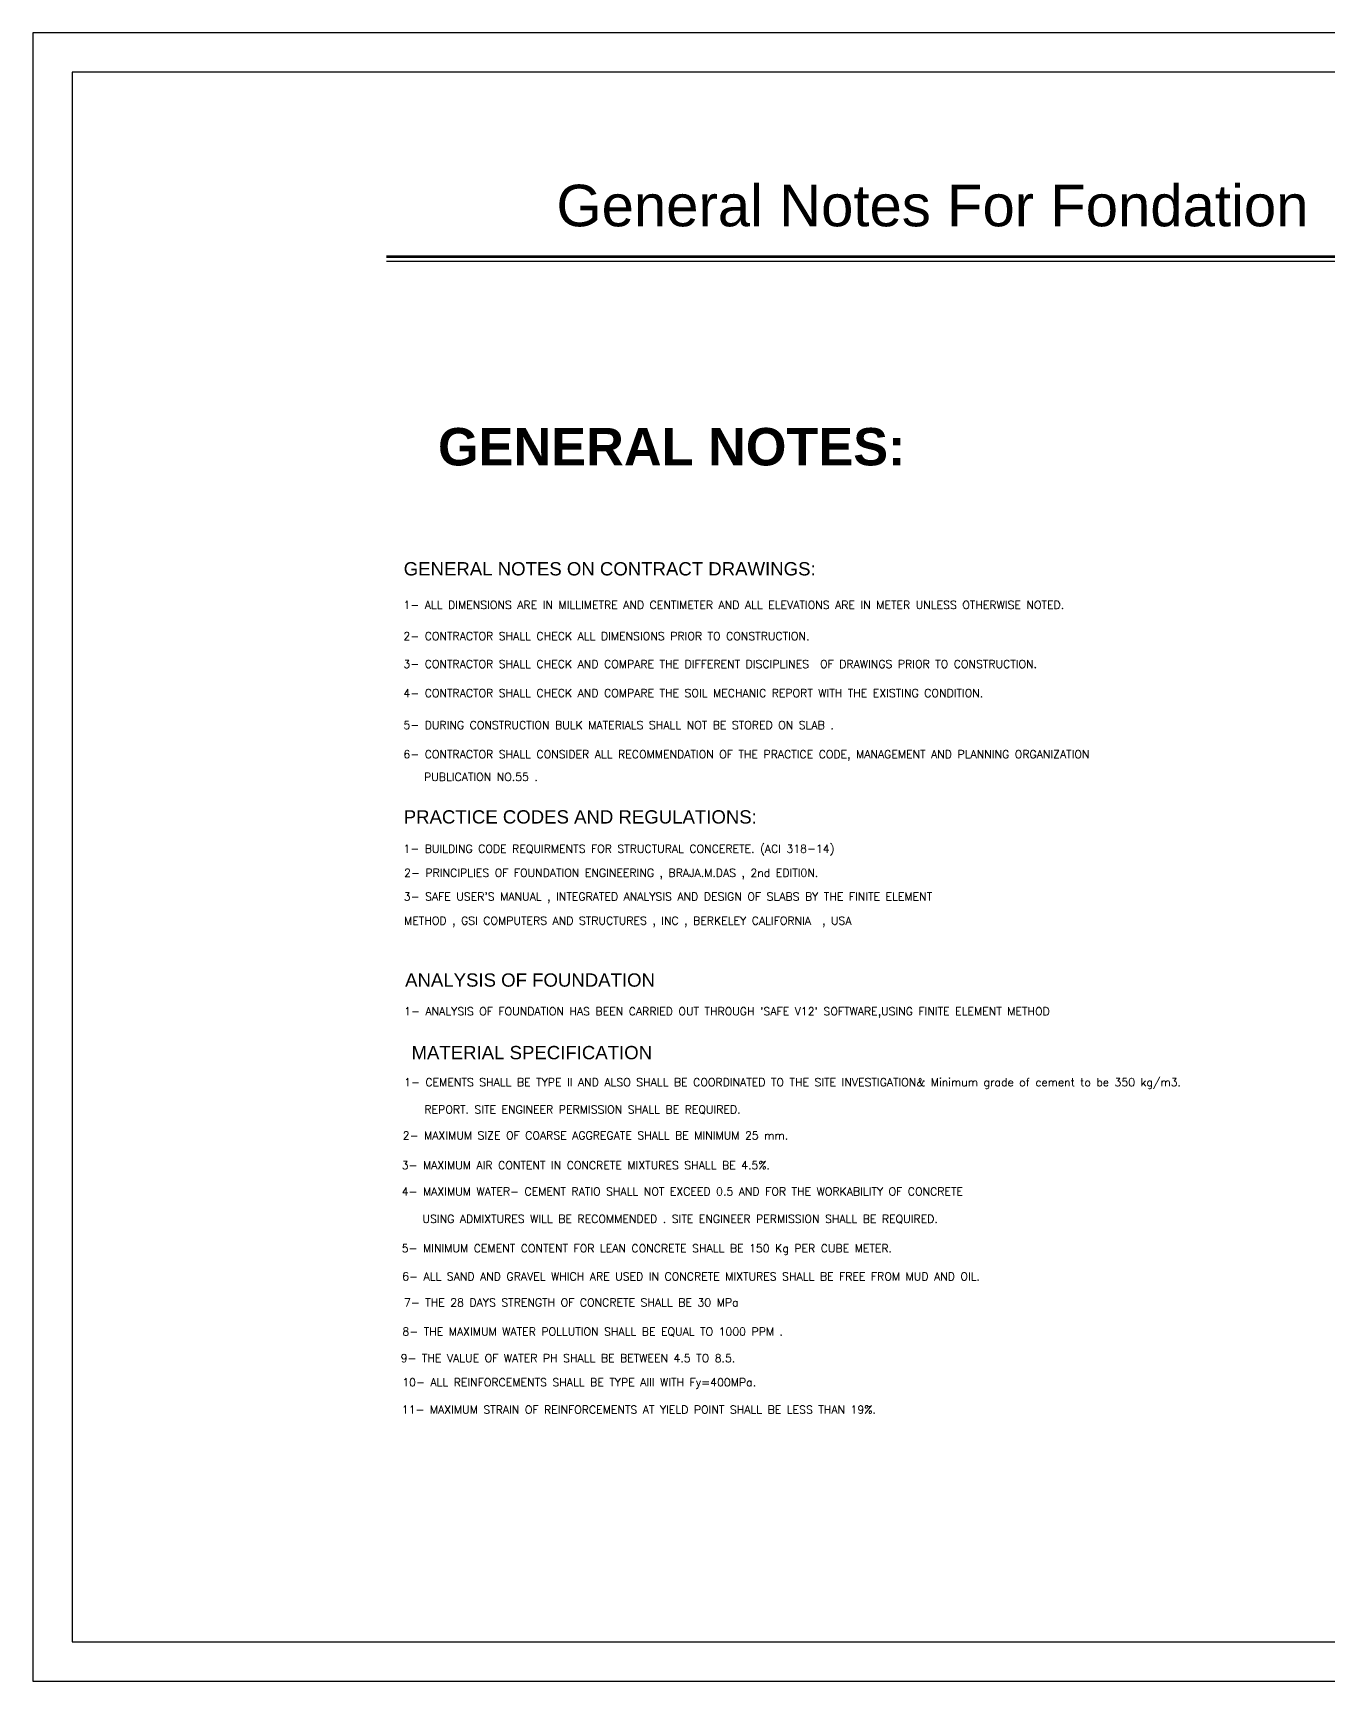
# Model space of a CAD drawing. Header units: inches. Extents: x 1387 to 2676, y -3005 to -2136.
# Drawn here: x 2494 to 2540.7, y -2195.9 to -2136.4 of the extents above; entities that cross this region are included whole.
import ezdxf
from ezdxf.enums import TextEntityAlignment as Align

# ---------------------------------------------------------------- set-up
doc = ezdxf.new("R2010")
doc.units = ezdxf.units.IN
doc.header["$MEASUREMENT"] = 0
for name, color, linetype in [('02', 4, 'Continuous'), ('1', 1, 'Continuous'), ('D_Titele', 7, 'Continuous'), ('DIM', 8, 'Continuous'), ('E10', 3, 'Continuous'), ('lateral brace', 5, 'Continuous'), ('Layer4', 118, 'Continuous')]:
    doc.layers.add(name, color=color, linetype=linetype)
doc.styles.add('ARIAL', font='arial.ttf')
doc.styles.add('E100', font='SIMPLEX.shx', dxfattribs={"width": 0.7})

msp = doc.modelspace()

# ---------------------------------------------------------------- linework, layer by layer
at = {"layer": '1'}
msp.add_lwpolyline([(2495.396899, -2194.463281), (2576.665249, -2194.463281), (2576.665249, -2137.830285), (2495.396899, -2137.830285)], close=True, dxfattribs=at)
at = {"layer": 'D_Titele', "color": 1}
msp.add_line((2506.732124, -2144.64534, 6.161386), (2546.840119, -2144.64534, 6.161386), dxfattribs=at)
at = {"layer": 'D_Titele', "color": 1, "const_width": 0.099556, "elevation": 6.161386}
msp.add_lwpolyline([(2506.732124, -2144.48534), (2546.840119, -2144.48534)], dxfattribs=at)
at = {"layer": 'DIM'}
msp.add_lwpolyline([(2493.981074, -2195.879106), (2578.081074, -2195.879106), (2578.081074, -2136.41446), (2493.981074, -2136.41446)], close=True, dxfattribs=at)
at = {"layer": 'lateral brace'}
msp.add_lwpolyline([(2493.981074, -2195.879106), (2578.081074, -2195.879106), (2578.081074, -2136.41446), (2493.981074, -2136.41446)], close=True, dxfattribs=at)
at = {"layer": 'Layer4'}
msp.add_lwpolyline([(2578.081074, -2136.41446), (2493.981074, -2136.41446), (2493.981074, -2195.879106), (2578.081074, -2195.879106)], close=True, dxfattribs=at)

# ---------------------------------------------------------------- texts
at = {"color": 3, "style": 'ARIAL'}
for s, p in [('GENERAL NOTES ON CONTRACT DRAWINGS: ', (2507.35933, -2155.988249, -7.886574)), ('PRACTICE CODES AND REGULATIONS:', (2507.35933, -2164.939088, -7.886574)), ('ANALYSIS OF FOUNDATION', (2507.408916, -2170.826094, -7.886574)), ('MATERIAL SPECIFICATION', (2507.639918, -2173.443826, -7.886574))]:
    msp.add_text(s, height=0.48, dxfattribs=at).set_placement(p)
at = {"layer": '02', "style": 'ARIAL'}
msp.add_text('General Notes For Fondation', height=1.5, dxfattribs=at).set_placement((2526.437381, -2143.39047, -7.886574), align=Align.CENTER)
at = {"layer": '02', "insert": (2517.029823, -2148.167331, -7.886574), "char_height": 1.5, "width": 45.18970409, "attachment_point": 2, "style": 'ARIAL'}
msp.add_mtext('\\pt4.15702,27.0705;{\\fArial|b1|i0|c0|p34;\\C7;\\P\\H0.9x;\\C4;GENERAL NOTES:}', dxfattribs=at)
at = {"layer": 'E10', "color": 3, "style": 'E100'}
for s, p in [('1- ALL DIMENSIONS ARE IN MILLIMETRE AND CENTIMETER AND ALL ELEVATIONS ARE IN METER UNLESS OTHERWISE NOTED.', (2507.349426, -2157.195388, -7.886574)), ('2- CONTRACTOR SHALL CHECK ALL DIMENSIONS PRIOR TO CONSTRUCTION.', (2507.349426, -2158.32225, -7.886574)), ('3- CONTRACTOR SHALL CHECK AND COMPARE THE DIFFERENT DISCIPLINES  OF DRAWINGS PRIOR TO CONSTRUCTION.', (2507.349426, -2159.328926, -7.886574)), ('4- CONTRACTOR SHALL CHECK AND COMPARE THE SOIL MECHANIC REPORT WITH THE EXISTING CONDITION.', (2507.349426, -2160.378904, -7.886574)), ('5- DURING CONSTRUCTION BULK MATERIALS SHALL NOT BE STORED ON SLAB .', (2507.349426, -2161.531316, -7.886574)), ('6- CONTRACTOR SHALL CONSIDER ALL RECOMMENDATION OF THE PRACTICE CODE, MANAGEMENT AND PLANNING ORGANIZATION ', (2507.349426, -2162.582486, -7.886574)), (' PUBLICATION NO.55 . ', (2507.894238, -2163.401254, -7.886574)), ('1- BUILDING CODE REQUIRMENTS FOR STRUCTURAL CONCERETE. (ACI 318-14)', (2507.349426, -2165.993628, -7.886574)), ('2- PRINCIPLIES OF FOUNDATION ENGINEERING , BRAJA.M.DAS , 2nd EDITI0N.', (2507.374658, -2166.862617, -7.886574)), ("3- SAFE USER'S MANUAL , INTEGRATED ANALYSIS AND DESIGN OF SLABS BY THE FINITE ELEMENT", (2507.363034, -2167.720477, -7.886574)), ('METHOD , GSI COMPUTERS AND STRUCTURES , INC , BERKELEY CALIFORNIA  , USA', (2507.372121, -2168.588777, -7.886574)), ("1- ANALYSIS OF FOUNDATION HAS BEEN CARRIED OUT THROUGH 'SAFE V12' SOFTWARE,USING FINITE ELEMENT METHOD", (2507.375147, -2171.858618, -7.886574)), ('1- CEMENTS SHALL BE TYPE II AND ALSO SHALL BE COORDINATED TO THE SITE INVESTIGATION& Minimum grade of cement to be 350 kg/m3. ', (2507.37352, -2174.417873, -7.886574)), ('REPORT. SITE ENGINEER PERMISSION SHALL BE REQUIRED.', (2508.105744, -2175.402415, -7.886574)), ('2- MAXIMUM SIZE OF COARSE AGGREGATE SHALL BE MINIMUM 25 mm.', (2507.32631, -2176.337325, -7.886574)), ('3- MAXIMUM AIR CONTENT IN CONCRETE MIXTURES SHALL BE 4.5%.', (2507.288021, -2177.412919, -7.886574)), ('4- MAXIMUM WATER- CEMENT RATIO SHALL NOT EXCEED 0.5 AND FOR THE WORKABILITY OF CONCRETE', (2507.288021, -2178.360455, -7.886574)), ('USING ADMIXTURES WILL BE RECOMMENDED . SITE ENGINEER PERMISSION SHALL BE REQUIRED.', (2508.036147, -2179.347862, -7.886574)), ('5- MINIMUM CEMENT CONTENT FOR LEAN CONCRETE SHALL BE 150 Kg PER CUBE METER.', (2507.288021, -2180.40919, -7.886574)), ('6- ALL SAND AND GRAVEL WHICH ARE USED IN CONCRETE MIXTURES SHALL BE FREE FROM MUD AND OIL.', (2507.306302, -2181.42562, -7.886574)), ('7- THE 28 DAYS STRENGTH OF CONCRETE SHALL BE 30 MPa ', (2507.367315, -2182.365291, -7.886574)), ('8- THE MAXIMUM WATER POLLUTION SHALL BE EQUAL TO 1000 PPM .', (2507.314078, -2183.415101, -7.886574)), ('9- THE VALUE OF WATER PH SHALL BE BETWEEN 4.5 TO 8.5.', (2507.247513, -2184.374442, -7.886574)), ('10- ALL REINFORCEMENTS SHALL BE TYPE AIII WITH Fy=400MPa.', (2507.306302, -2185.244789, -7.886574)), ('11- MAXIMUM STRAIN OF REINFORCEMENTS AT YIELD POINT SHALL BE LESS THAN 19%%%.', (2507.288021, -2186.230677, -7.886574))]:
    msp.add_text(s, height=0.28865, dxfattribs=at).set_placement(p)

doc.saveas('drawing.dxf')
